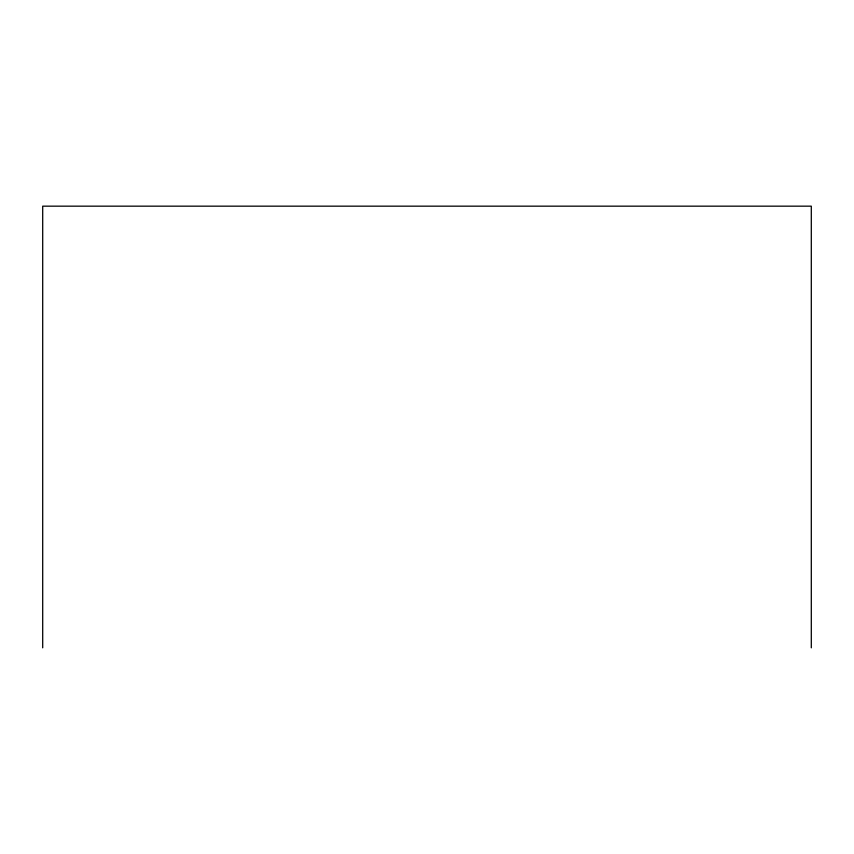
<?xml version="1.0" encoding="UTF-8"?>
<svg xmlns="http://www.w3.org/2000/svg" width="854" height="854" viewBox="0 0 854 854"><rect width="100%" height="100%" fill="white"/><g stroke="black" fill="none" stroke-linecap="round" stroke-linejoin="round"><path stroke-width="1.28" d="M811.3 647.834L811.3 206.166L42.7 206.166L42.7 647.834"/></g></svg>
